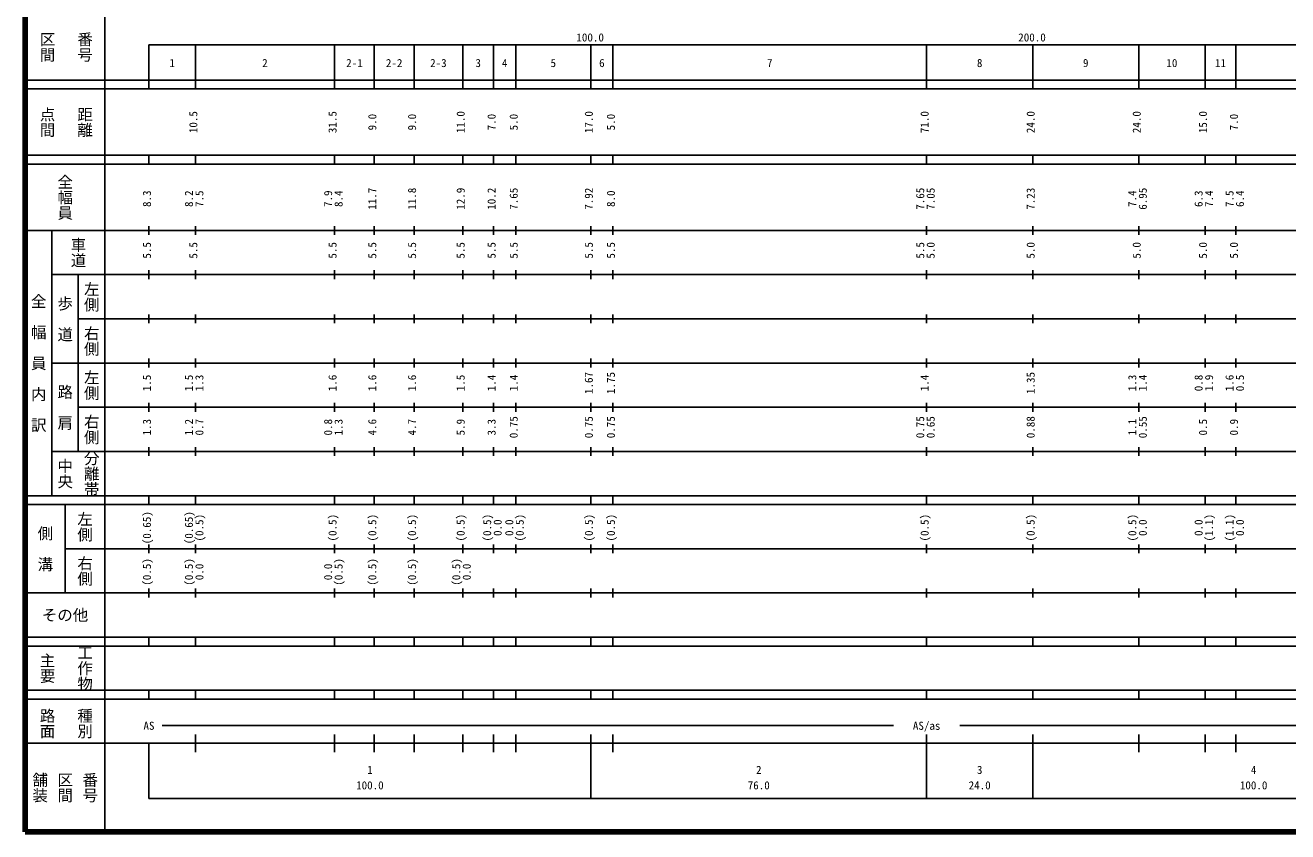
# Model space of a CAD drawing. Units: millimetres on the paper, enlarged 1000 times. Extents: x 40000 to 680000, y 20000 to 380000.
# Drawn here: x 40000 to 325722, y 20000 to 202409 of the extents above; entities that cross this region are included whole.
import ezdxf
from ezdxf.enums import TextEntityAlignment as Align

# ---------------------------------------------------------------- set-up
doc = ezdxf.new("R2010")
doc.units = ezdxf.units.MM
doc.header["$LTSCALE"] = 1000
doc.layers.add('M-TTL', color=2, linetype='Continuous', lineweight=140)
doc.layers.add('M-TTL-BAND', color=7, linetype='Continuous', lineweight=25)
doc.styles.add('@ＭＳ ゴシック', font='')
doc.styles.add('ＭＳ ゴシック', font='')
doc.styles.get('@ＭＳ ゴシック').set_extended_font_data('@MS Gothic')
doc.styles.get('ＭＳ ゴシック').set_extended_font_data('MS Gothic')

msp = doc.modelspace()

# ---------------------------------------------------------------- linework, layer by layer
at = {"layer": 'M-TTL'}
for p, q in [((40000, 380000), (40000, 20000)), ((40000, 20000), (680000, 20000))]:
    msp.add_line(p, q, dxfattribs=at)
at = {"layer": 'M-TTL-BAND'}
for p, q in [((58000, 370000), (58000, 20000)), ((68000, 198000), (579000, 198000)), ((68000, 198000), (68000, 188000)), ((78500, 188000), (78500, 198000)), ((110000, 188000), (110000, 198000)), ((119000, 188000), (119000, 198000)), ((128000, 188000), (128000, 198000)), ((139000, 188000), (139000, 198000)), ((146000, 188000), (146000, 198000)), ((151000, 188000), (151000, 198000)), ((168000, 188000), (168000, 198000)), ((173000, 188000), (173000, 198000)), ((244000, 188000), (244000, 198000)), ((268000, 188000), (268000, 198000)), ((292000, 188000), (292000, 198000)), ((307000, 188000), (307000, 198000)), ((314000, 188000), (314000, 198000)), ((40000, 190000), (579000, 190000)), ((40000, 188000), (579000, 188000)), ((40000, 173000), (579000, 173000)), ((68000, 171000), (68000, 173000)), ((78500, 171000), (78500, 173000)), ((110000, 171000), (110000, 173000)), ((119000, 171000), (119000, 173000)), ((128000, 171000), (128000, 173000)), ((139000, 171000), (139000, 173000)), ((146000, 171000), (146000, 173000)), ((151000, 171000), (151000, 173000)), ((168000, 171000), (168000, 173000)), ((173000, 171000), (173000, 173000)), ((244000, 171000), (244000, 173000)), ((268000, 171000), (268000, 173000)), ((292000, 171000), (292000, 173000)), ((307000, 171000), (307000, 173000)), ((314000, 171000), (314000, 173000)), ((40000, 171000), (579000, 171000)), ((40000, 156000), (579000, 156000)), ((46000, 96000), (46000, 156000)), ((68000, 155000), (68000, 157000)), ((78500, 155000), (78500, 157000)), ((110000, 155000), (110000, 157000)), ((119000, 155000), (119000, 157000)), ((128000, 155000), (128000, 157000)), ((139000, 155000), (139000, 157000)), ((146000, 155000), (146000, 157000)), ((151000, 155000), (151000, 157000)), ((168000, 155000), (168000, 157000)), ((173000, 155000), (173000, 157000)), ((244000, 155000), (244000, 157000)), ((268000, 155000), (268000, 157000)), ((292000, 155000), (292000, 157000)), ((307000, 155000), (307000, 157000)), ((314000, 155000), (314000, 157000)), ((46000, 146000), (579000, 146000)), ((52000, 146000), (52000, 106000)), ((68000, 145000), (68000, 147000)), ((78500, 145000), (78500, 147000)), ((110000, 145000), (110000, 147000)), ((119000, 145000), (119000, 147000)), ((128000, 145000), (128000, 147000)), ((139000, 145000), (139000, 147000)), ((146000, 145000), (146000, 147000)), ((151000, 145000), (151000, 147000)), ((168000, 145000), (168000, 147000)), ((173000, 145000), (173000, 147000)), ((244000, 145000), (244000, 147000)), ((268000, 145000), (268000, 147000)), ((292000, 145000), (292000, 147000)), ((307000, 145000), (307000, 147000)), ((314000, 145000), (314000, 147000)), ((52000, 136000), (579000, 136000)), ((68000, 135000), (68000, 137000)), ((78500, 135000), (78500, 137000)), ((110000, 135000), (110000, 137000)), ((119000, 135000), (119000, 137000)), ((128000, 135000), (128000, 137000)), ((139000, 135000), (139000, 137000)), ((146000, 135000), (146000, 137000)), ((151000, 135000), (151000, 137000)), ((168000, 135000), (168000, 137000)), ((173000, 135000), (173000, 137000)), ((244000, 135000), (244000, 137000)), ((268000, 135000), (268000, 137000)), ((292000, 135000), (292000, 137000)), ((307000, 135000), (307000, 137000)), ((314000, 135000), (314000, 137000)), ((46000, 126000), (579000, 126000)), ((68000, 125000), (68000, 127000)), ((78500, 125000), (78500, 127000)), ((110000, 125000), (110000, 127000)), ((119000, 125000), (119000, 127000)), ((128000, 125000), (128000, 127000)), ((139000, 125000), (139000, 127000)), ((146000, 125000), (146000, 127000)), ((151000, 125000), (151000, 127000)), ((168000, 125000), (168000, 127000)), ((173000, 125000), (173000, 127000)), ((244000, 125000), (244000, 127000)), ((268000, 125000), (268000, 127000)), ((292000, 125000), (292000, 127000)), ((307000, 125000), (307000, 127000)), ((314000, 125000), (314000, 127000)), ((52000, 116000), (579000, 116000)), ((68000, 115000), (68000, 117000)), ((78500, 115000), (78500, 117000)), ((110000, 115000), (110000, 117000)), ((119000, 115000), (119000, 117000)), ((128000, 115000), (128000, 117000)), ((139000, 115000), (139000, 117000)), ((146000, 115000), (146000, 117000)), ((151000, 115000), (151000, 117000)), ((168000, 115000), (168000, 117000)), ((173000, 115000), (173000, 117000)), ((244000, 115000), (244000, 117000)), ((268000, 115000), (268000, 117000)), ((292000, 115000), (292000, 117000)), ((307000, 115000), (307000, 117000)), ((314000, 115000), (314000, 117000)), ((46000, 106000), (579000, 106000)), ((68000, 105000), (68000, 107000)), ((78500, 105000), (78500, 107000)), ((110000, 105000), (110000, 107000)), ((119000, 105000), (119000, 107000)), ((128000, 105000), (128000, 107000)), ((139000, 105000), (139000, 107000)), ((146000, 105000), (146000, 107000)), ((151000, 105000), (151000, 107000)), ((168000, 105000), (168000, 107000)), ((173000, 105000), (173000, 107000)), ((244000, 105000), (244000, 107000)), ((268000, 105000), (268000, 107000)), ((292000, 105000), (292000, 107000)), ((307000, 105000), (307000, 107000)), ((314000, 105000), (314000, 107000)), ((40000, 96000), (579000, 96000)), ((68000, 94000), (68000, 96000)), ((78500, 94000), (78500, 96000)), ((110000, 94000), (110000, 96000)), ((119000, 94000), (119000, 96000)), ((128000, 94000), (128000, 96000)), ((139000, 94000), (139000, 96000)), ((146000, 94000), (146000, 96000)), ((151000, 94000), (151000, 96000)), ((168000, 94000), (168000, 96000)), ((173000, 94000), (173000, 96000)), ((244000, 94000), (244000, 96000)), ((268000, 94000), (268000, 96000)), ((292000, 94000), (292000, 96000)), ((307000, 94000), (307000, 96000)), ((314000, 94000), (314000, 96000)), ((40000, 94000), (579000, 94000)), ((49000, 94000), (49000, 74000)), ((49000, 84000), (579000, 84000)), ((68000, 83000), (68000, 85000)), ((78500, 83000), (78500, 85000)), ((110000, 83000), (110000, 85000)), ((119000, 83000), (119000, 85000)), ((128000, 83000), (128000, 85000)), ((139000, 83000), (139000, 85000)), ((146000, 83000), (146000, 85000)), ((151000, 83000), (151000, 85000)), ((168000, 83000), (168000, 85000)), ((173000, 83000), (173000, 85000)), ((244000, 83000), (244000, 85000)), ((268000, 83000), (268000, 85000)), ((292000, 83000), (292000, 85000)), ((307000, 83000), (307000, 85000)), ((314000, 83000), (314000, 85000)), ((68000, 73000), (68000, 75000)), ((78500, 73000), (78500, 75000)), ((110000, 73000), (110000, 75000)), ((119000, 73000), (119000, 75000)), ((128000, 73000), (128000, 75000)), ((139000, 73000), (139000, 75000)), ((146000, 73000), (146000, 75000)), ((151000, 73000), (151000, 75000)), ((168000, 73000), (168000, 75000)), ((173000, 73000), (173000, 75000)), ((244000, 73000), (244000, 75000)), ((268000, 73000), (268000, 75000)), ((292000, 73000), (292000, 75000)), ((307000, 73000), (307000, 75000)), ((314000, 73000), (314000, 75000)), ((40000, 74000), (579000, 74000)), ((40000, 64000), (579000, 64000)), ((68000, 62000), (68000, 64000)), ((78500, 62000), (78500, 64000)), ((110000, 62000), (110000, 64000)), ((119000, 62000), (119000, 64000)), ((128000, 62000), (128000, 64000)), ((139000, 62000), (139000, 64000)), ((146000, 62000), (146000, 64000)), ((151000, 62000), (151000, 64000)), ((168000, 62000), (168000, 64000)), ((173000, 62000), (173000, 64000)), ((244000, 62000), (244000, 64000)), ((268000, 62000), (268000, 64000)), ((292000, 62000), (292000, 64000)), ((307000, 62000), (307000, 64000)), ((314000, 62000), (314000, 64000)), ((40000, 62000), (579000, 62000)), ((40000, 52000), (579000, 52000)), ((68000, 50000), (68000, 52000)), ((78500, 50000), (78500, 52000)), ((110000, 50000), (110000, 52000)), ((119000, 50000), (119000, 52000)), ((128000, 50000), (128000, 52000)), ((139000, 50000), (139000, 52000)), ((146000, 50000), (146000, 52000)), ((151000, 50000), (151000, 52000)), ((168000, 50000), (168000, 52000)), ((173000, 50000), (173000, 52000)), ((244000, 50000), (244000, 52000)), ((268000, 50000), (268000, 52000)), ((292000, 50000), (292000, 52000)), ((307000, 50000), (307000, 52000)), ((314000, 50000), (314000, 52000)), ((40000, 50000), (579000, 50000)), ((71000, 44000), (236500, 44000)), ((251500, 44000), (475700, 44000)), ((78500, 38000), (78500, 42000)), ((110000, 38000), (110000, 42000)), ((119000, 38000), (119000, 42000)), ((128000, 38000), (128000, 42000)), ((139000, 38000), (139000, 42000)), ((146000, 38000), (146000, 42000)), ((151000, 38000), (151000, 42000)), ((168000, 27500), (168000, 42000)), ((173000, 38000), (173000, 42000)), ((244000, 27500), (244000, 42000)), ((268000, 27500), (268000, 42000)), ((292000, 38000), (292000, 42000)), ((307000, 38000), (307000, 42000)), ((314000, 38000), (314000, 42000)), ((40000, 40000), (579000, 40000)), ((68000, 40000), (68000, 27500)), ((68000, 27500), (579000, 27500))]:
    msp.add_line(p, q, dxfattribs=at)

# ---------------------------------------------------------------- texts
at = {"layer": 'M-TTL-BAND', "style": '@ＭＳ ゴシック'}
for s, p in [('区間', (45000, 197500)), ('番号', (53500, 197500)), ('点間', (45000, 180500)), ('距離', (53500, 180500)), ('全幅員', (49000, 163500)), ('車道', (52000, 151000)), ('左側', (55000, 141000)), ('全\u3000幅\u3000員\u3000内\u3000訳', (43000, 126000)), ('歩\u3000道', (49000, 136000)), ('右側', (55000, 131000)), ('左側', (55000, 121000)), ('路\u3000肩', (49000, 116000)), ('右側', (55000, 111000)), ('分離帯', (55000, 101000)), ('中央', (49000, 101000)), ('左側', (53500, 89000)), ('側\u3000溝', (44500, 84000)), ('右側', (53500, 79000)), ('主要', (45000, 57000)), ('工作物', (53500, 57000)), ('路面', (45000, 44500)), ('種別', (53500, 44500)), ('舗装', (43333, 30000)), ('区間', (49000, 30000)), ('番号', (54667, 30000))]:
    msp.add_text(s, height=2566, rotation=270, dxfattribs=at).set_placement(p, align=Align.MIDDLE_CENTER)
at = {"layer": 'M-TTL-BAND', "style": 'ＭＳ ゴシック'}
for s, p in [('100.0', (167844, 198195)), ('200.0', (267844, 198195)), ('1', (73250, 192405)), ('2', (94250, 192405)), ('2-1', (114500, 192405)), ('2-2', (123500, 192405)), ('2-3', (133500, 192405)), ('3', (142500, 192405)), ('4', (148500, 192405)), ('5', (159500, 192405)), ('6', (170500, 192405)), ('7', (208500, 192405)), ('8', (256000, 192405)), ('9', (280000, 192405)), ('10', (299500, 192405)), ('11', (310500, 192405)), ('AS', (68000, 42500)), ('AS/as', (244000, 42500)), ('1', (118000, 32523)), ('2', (206000, 32523)), ('3', (256000, 32523)), ('4', (318000, 32523)), ('100.0', (118000, 29033)), ('76.0', (206000, 29033)), ('24.0', (256000, 29033)), ('100.0', (318000, 29033))]:
    msp.add_text(s, height=1833, dxfattribs=at).set_placement(p, align=Align.BOTTOM_CENTER)
for s, p in [('10.5', (79500, 180500)), ('31.5', (111000, 180500)), ('9.0', (120000, 180500)), ('9.0', (129000, 180500)), ('11.0', (140000, 180500)), ('7.0', (147000, 180500)), ('5.0', (152000, 180500)), ('17.0', (169000, 180500)), ('5.0', (174000, 180500)), ('71.0', (245000, 180500)), ('24.0', (269000, 180500)), ('24.0', (293000, 180500)), ('15.0', (308000, 180500)), ('7.0', (315000, 180500)), ('8.3', (69000, 163174)), ('8.2', (78500, 163174)), ('7.5', (80870, 163174)), ('7.9', (110000, 163174)), ('8.4', (112370, 163174)), ('11.7', (120000, 163174)), ('11.8', (129000, 163174)), ('12.9', (140000, 163174)), ('10.2', (147000, 163174)), ('7.65', (152000, 163174)), ('7.92', (169000, 163174)), ('8.0', (174000, 163174)), ('7.65', (244000, 163174)), ('7.05', (246370, 163174)), ('7.23', (269000, 163174)), ('7.4', (292000, 163174)), ('6.95', (294370, 163174)), ('6.3', (307000, 163174)), ('7.4', (309370, 163174)), ('7.5', (314000, 163174)), ('6.4', (316370, 163174)), ('5.5', (69000, 151500)), ('5.5', (79500, 151500)), ('5.5', (111000, 151500)), ('5.5', (120000, 151500)), ('5.5', (129000, 151500)), ('5.5', (140000, 151500)), ('5.5', (147000, 151500)), ('5.5', (152000, 151500)), ('5.5', (169000, 151500)), ('5.5', (174000, 151500)), ('5.5', (244000, 151500)), ('5.0', (246370, 151500)), ('5.0', (269000, 151500)), ('5.0', (293000, 151500)), ('5.0', (308000, 151500)), ('5.0', (315000, 151500)), ('1.5', (69000, 121500)), ('1.5', (78500, 121500)), ('1.3', (80870, 121500)), ('1.6', (111000, 121500)), ('1.6', (120000, 121500)), ('1.6', (129000, 121500)), ('1.5', (140000, 121500)), ('1.4', (147000, 121500)), ('1.4', (152000, 121500)), ('1.67', (169000, 121500)), ('1.75', (174000, 121500)), ('1.4', (245000, 121500)), ('1.35', (269000, 121500)), ('1.3', (292000, 121500)), ('1.4', (294370, 121500)), ('0.8', (307000, 121500)), ('1.9', (309370, 121500)), ('1.6', (314000, 121500)), ('0.5', (316370, 121500)), ('1.3', (69000, 111500)), ('1.2', (78500, 111500)), ('0.7', (80870, 111500)), ('0.8', (110000, 111500)), ('1.3', (112370, 111500)), ('4.6', (120000, 111500)), ('4.7', (129000, 111500)), ('5.9', (140000, 111500)), ('3.3', (147000, 111500)), ('0.75', (152000, 111500)), ('0.75', (169000, 111500)), ('0.75', (174000, 111500)), ('0.75', (244000, 111500)), ('0.65', (246370, 111500)), ('0.88', (269000, 111500)), ('1.1', (292000, 111500)), ('0.55', (294370, 111500)), ('0.5', (308000, 111500)), ('0.9', (315000, 111500)), ('(0.65)', (69000, 88764)), ('(0.65)', (78500, 88764)), ('(0.5)', (80870, 88764)), ('(0.5)', (111000, 88764)), ('(0.5)', (120000, 88764)), ('(0.5)', (129000, 88764)), ('(0.5)', (140000, 88764)), ('(0.5)', (146000, 88764)), ('(0.5)', (153370, 88764)), ('(0.5)', (169000, 88764)), ('(0.5)', (174000, 88764)), ('(0.5)', (245000, 88764)), ('(0.5)', (269000, 88764)), ('(0.5)', (292000, 88764)), ('(1.1)', (309370, 88764)), ('(1.1)', (314000, 88764)), ('0.0', (148370, 88764)), ('0.0', (151000, 88764)), ('0.0', (294370, 88764)), ('0.0', (307000, 88764)), ('0.0', (316370, 88764)), ('(0.5)', (69000, 78764)), ('(0.5)', (78500, 78764)), ('0.0', (80870, 78764)), ('0.0', (110000, 78764)), ('(0.5)', (112370, 78764)), ('(0.5)', (120000, 78764)), ('(0.5)', (129000, 78764)), ('(0.5)', (139000, 78764)), ('0.0', (141370, 78764))]:
    msp.add_text(s, height=1833, rotation=90, dxfattribs=at).set_placement(p, align=Align.BOTTOM_CENTER)
msp.add_text('その他', height=2566, dxfattribs=at).set_placement((49000, 69000), align=Align.MIDDLE_CENTER)

doc.saveas('drawing.dxf')
